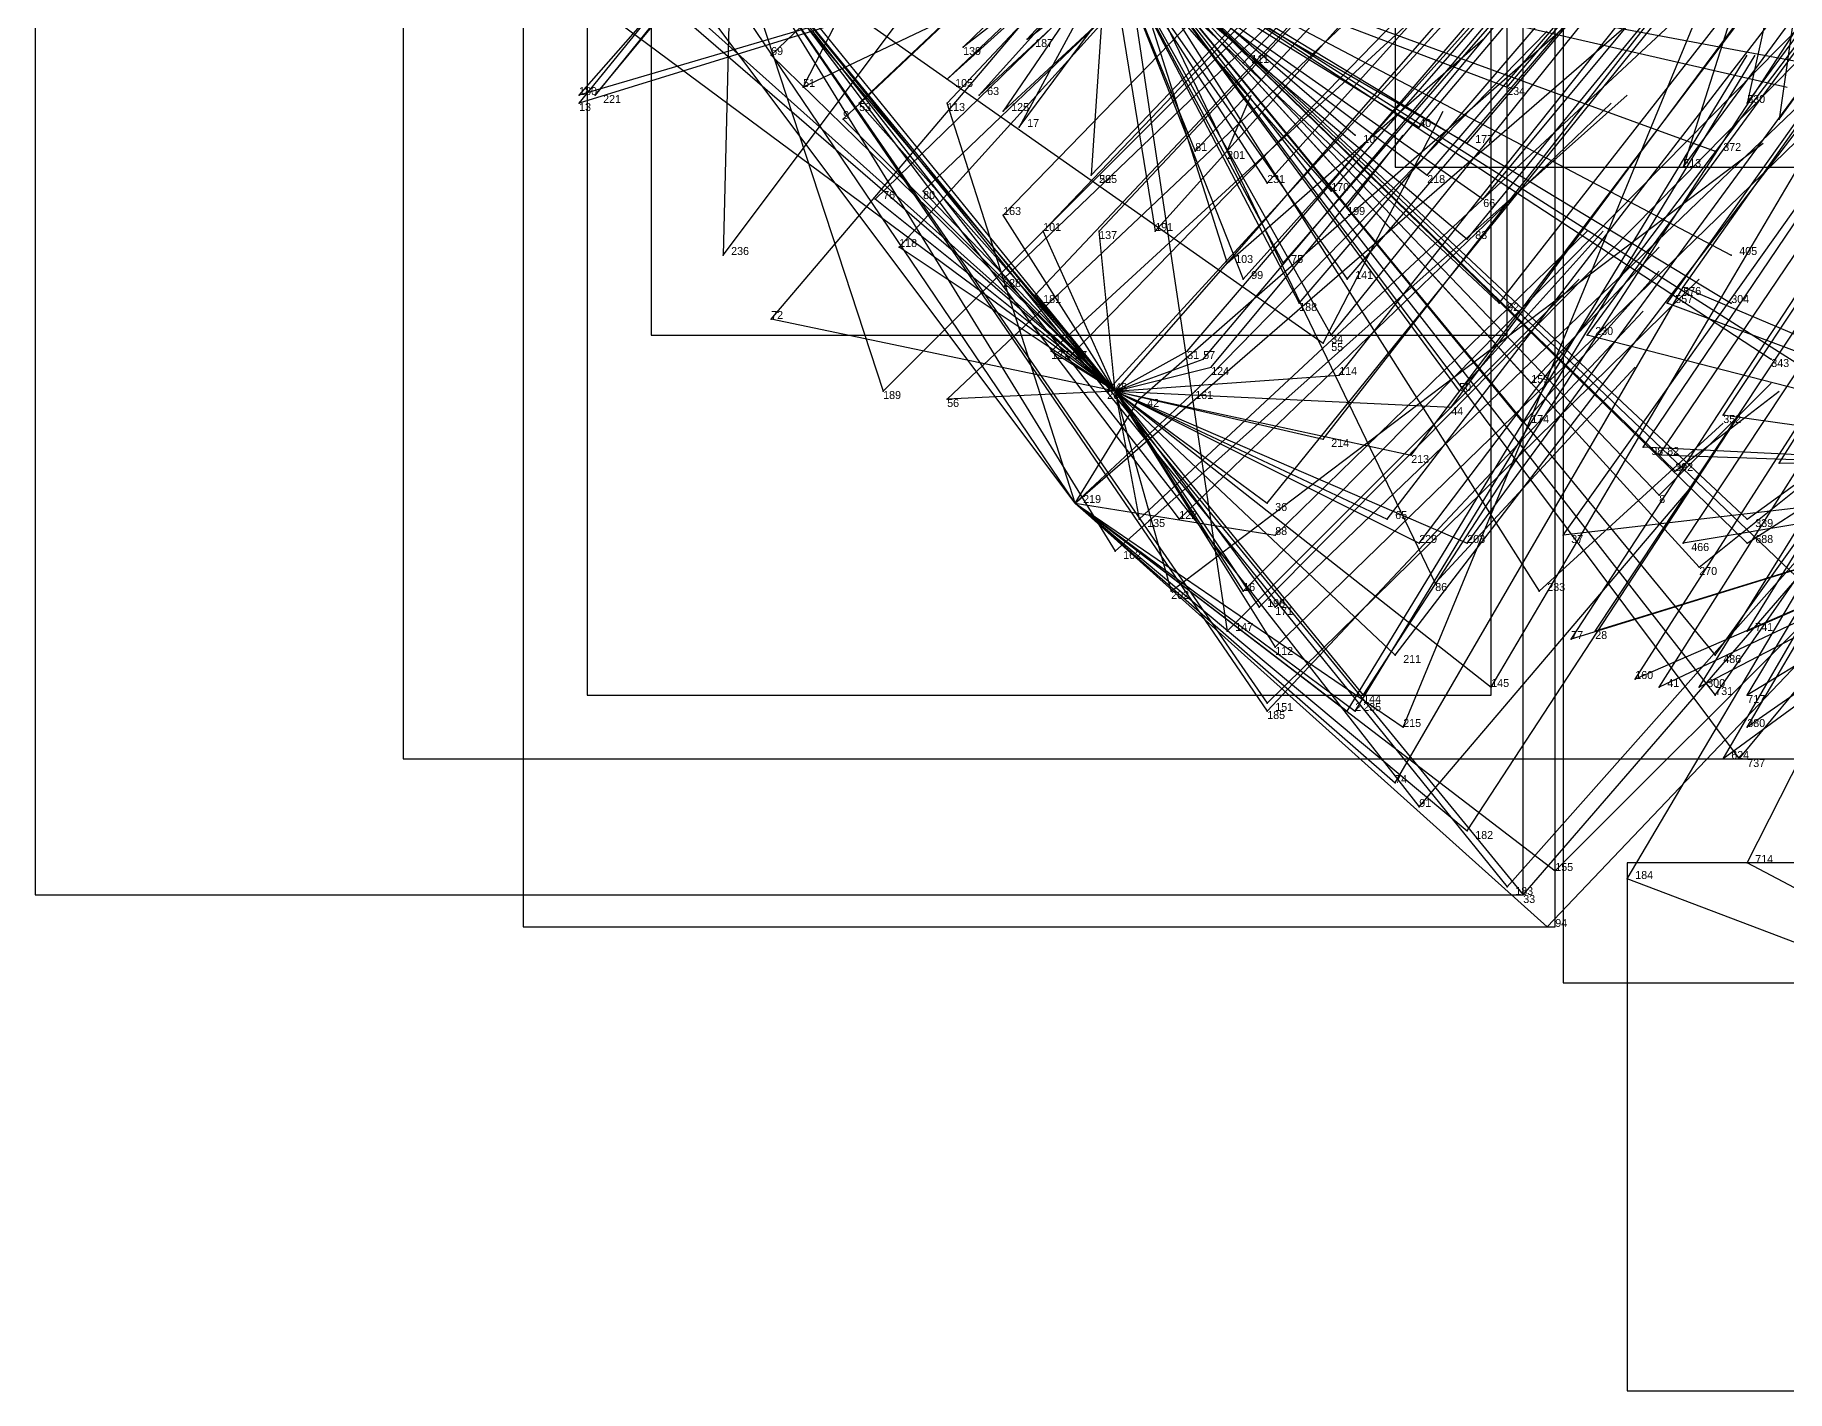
# Model space of a CAD drawing. Extents: x -0.5 to 0.59, y -0.5 to 0.59.
# Drawn here: x -0.45 to -0.231, y -0.483 to -0.3135 of the extents above; entities that cross this region are included whole.
import ezdxf

# ---------------------------------------------------------------- set-up
doc = ezdxf.new("R2010")
doc.units = 0
for name, color, linetype in [('Clients', 3, 'CONTINUOUS'), ('Facilities', 3, 'CONTINUOUS'), ('Facilities_lines', 3, 'CONTINUOUS'), ('Min_max_boxes', 1, 'CONTINUOUS'), ('Normals', 1, 'CONTINUOUS'), ('Source_points', 5, 'CONTINUOUS'), ('Text', 3, 'CONTINUOUS')]:
    doc.layers.add(name, color=color, linetype=linetype)

msp = doc.modelspace()

# ---------------------------------------------------------------- linework, layer by layer
at = {"layer": 'Clients', "color": 5}
for p in [(-0.334, -0.315, -1.148), (-0.326, -0.314, -1.25), (-0.358, -0.316, -1.194), (-0.299, -0.317, -1.089), (-0.336, -0.319, -1.157), (-0.382, -0.321, -1.248), (-0.38, -0.321, -1.244), (-0.354, -0.32, -1.25), (-0.332, -0.321, -1.25), (-0.266, -0.32, -1.041), (-0.382, -0.322, -1.25), (-0.349, -0.324, -1.19), (-0.347, -0.322, -1.184), (-0.336, -0.322, -1.25), (-0.329, -0.323, -1.25), (-0.236, -0.322, -0.998), (-0.232, -0.324, -0.996), (-0.327, -0.325, -1.25), (-0.285, -0.326, -1.25), (-0.277, -0.325, -1.067), (-0.305, -0.328, -1.119), (-0.301, -0.328, -1.25), (-0.271, -0.327, -1.06), (-0.24, -0.328, -1.25), (-0.244, -0.33, -1.027), (-0.318, -0.331, -1.147), (-0.318, -0.331, -1.147), (-0.296, -0.332, -1.112), (-0.276, -0.331, -1.078), (-0.345, -0.334, -1.2), (-0.339, -0.333, -1.189), (-0.288, -0.333, -1.1), (-0.286, -0.335, -1.25), (-0.269, -0.334, -1.073), (-0.329, -0.336, -1.176), (-0.324, -0.338, -1.17), (-0.317, -0.338, -1.16), (-0.31, -0.338, -1.147), (-0.271, -0.339, -1.083), (-0.364, -0.341, -1.246), (-0.342, -0.34, -1.205), (-0.238, -0.341, -1.25), (-0.301, -0.342, -1.25), (-0.294, -0.342, -1.127), (-0.329, -0.344, -1.191), (-0.299, -0.344, -1.139), (-0.286, -0.344, -1.118), (-0.244, -0.345, -1.058), (-0.325, -0.346, -1.186), (-0.292, -0.347, -1.135), (-0.267, -0.347, -1.095), (-0.246, -0.347, -1.062), (-0.238, -0.347, -1.25), (-0.358, -0.349, -1.25), (-0.289, -0.352, -1.25), (-0.288, -0.351, -1.136), (-0.256, -0.351, -1.085), (-0.323, -0.353, -1.198), (-0.321, -0.354, -1.194), (-0.306, -0.353, -1.169), (-0.304, -0.354, -1.167), (-0.233, -0.354, -1.25), (-0.303, -0.355, -1.168), (-0.287, -0.356, -1.144), (-0.344, -0.358, -1.243), (-0.336, -0.359, -1.23), (-0.316, -0.358, -1.194), (-0.312, -0.359, -1.25), (-0.305, -0.358, -1.25), (-0.272, -0.358, -1.25), (-0.263, -0.357, -1.25), (-0.273, -0.36, -1.13), (-0.239, -0.361, -1.083), (-0.264, -0.362, -1.25), (-0.289, -0.364, -1.163), (-0.249, -0.365, -1.105), (-0.278, -0.366, -1.15), (-0.247, -0.366, -1.103), (-0.232, -0.367, -1.085), (-0.245, -0.368, -1.25), (-0.296, -0.372, -1.189), (-0.247, -0.371, -1.25), (-0.312, -0.374, -1.218), (-0.307, -0.374, -1.25), (-0.281, -0.374, -1.168), (-0.236, -0.374, -1.25), (-0.295, -0.376, -1.25), (-0.259, -0.376, -1.141), (-0.315, -0.378, -1.25), (-0.277, -0.377, -1.169), (-0.271, -0.377, -1.16), (-0.244, -0.377, -1.123), (-0.236, -0.377, -1.25), (-0.242, -0.38, -1.25), (-0.308, -0.383, -1.229), (-0.299, -0.383, -1.214), (-0.275, -0.382, -1.25), (-0.262, -0.383, -1.25), (-0.297, -0.385, -1.215), (-0.295, -0.385, -1.214), (-0.301, -0.388, -1.25), (-0.258, -0.389, -1.166), (-0.255, -0.388, -1.162), (-0.236, -0.388, -1.134), (-0.295, -0.39, -1.223), (-0.28, -0.391, -1.202), (-0.24, -0.391, -1.25), (-0.25, -0.394, -1.166), (-0.284, -0.396, -1.218), (-0.268, -0.395, -1.193), (-0.247, -0.395, -1.163), (-0.242, -0.395, -1.157), (-0.24, -0.396, -1.25), (-0.236, -0.396, -1.153), (-0.296, -0.397, -1.238), (-0.296, -0.398, -1.241), (-0.286, -0.398, -1.224), (-0.285, -0.398, -1.223), (-0.279, -0.4, -1.218), (-0.236, -0.4, -1.161), (-0.239, -0.404, -1.173), (-0.237, -0.404, -1.25), (-0.28, -0.407, -1.235), (-0.277, -0.41, -1.25), (-0.271, -0.413, -1.235), (-0.26, -0.418, -1.25), (-0.236, -0.417, -1.197), (-0.266, -0.42, -1.244), (-0.251, -0.419, -1.22), (-0.264, -0.421, -1.25), (-0.261, -0.425, -1.246)]:
    msp.add_point(p, dxfattribs=at)
at = {"layer": 'Facilities', "color": 3}
for p in [(-0.315, -0.358, -1.192), (-0.32, -0.372, -1.226)]:
    msp.add_point(p, dxfattribs=at)
at = {"layer": 'Facilities_lines', "color": 3}
for p, q in [((-0.224, -0.267, -0.871), (-0.244, -0.33, -1.027)), ((-0.224, -0.267, -0.871), (-0.236, -0.322, -0.998)), ((-0.224, -0.267, -0.871), (-0.232, -0.324, -0.996)), ((-0.32, -0.372, -1.226), (-0.389, -0.27, -1.185)), ((-0.32, -0.372, -1.226), (-0.389, -0.28, -1.199)), ((-0.315, -0.358, -1.192), (-0.37, -0.293, -1.18)), ((-0.315, -0.358, -1.192), (-0.381, -0.299, -1.211)), ((-0.314, -0.301, -1.25), (-0.382, -0.322, -1.25)), ((-0.314, -0.301, -1.25), (-0.382, -0.321, -1.248)), ((-0.363, -0.3, -1.25), (-0.38, -0.321, -1.244)), ((-0.363, -0.3, -1.25), (-0.364, -0.341, -1.246)), ((-0.363, -0.3, -1.25), (-0.264, -0.421, -1.25)), ((-0.363, -0.3, -1.25), (-0.289, -0.352, -1.25)), ((-0.363, -0.3, -1.25), (-0.277, -0.41, -1.25)), ((-0.363, -0.3, -1.25), (-0.307, -0.374, -1.25)), ((-0.363, -0.3, -1.25), (-0.296, -0.397, -1.238)), ((-0.363, -0.3, -1.25), (-0.315, -0.378, -1.25)), ((-0.363, -0.3, -1.25), (-0.266, -0.42, -1.244)), ((-0.363, -0.3, -1.25), (-0.296, -0.398, -1.241)), ((-0.363, -0.3, -1.25), (-0.344, -0.358, -1.243)), ((-0.314, -0.301, -1.25), (-0.354, -0.32, -1.25)), ((-0.316, -0.301, -1.09), (-0.336, -0.319, -1.157)), ((-0.316, -0.301, -1.09), (-0.334, -0.315, -1.148)), ((-0.314, -0.301, -1.25), (-0.332, -0.321, -1.25)), ((-0.314, -0.301, -1.25), (-0.329, -0.323, -1.25)), ((-0.314, -0.301, -1.25), (-0.327, -0.325, -1.25)), ((-0.314, -0.301, -1.25), (-0.326, -0.314, -1.25)), ((-0.316, -0.301, -1.09), (-0.318, -0.331, -1.147)), ((-0.316, -0.301, -1.09), (-0.318, -0.331, -1.147)), ((-0.316, -0.301, -1.09), (-0.299, -0.344, -1.139)), ((-0.316, -0.301, -1.09), (-0.277, -0.325, -1.067)), ((-0.316, -0.301, -1.09), (-0.288, -0.351, -1.136)), ((-0.316, -0.301, -1.09), (-0.269, -0.334, -1.073)), ((-0.316, -0.301, -1.09), (-0.294, -0.342, -1.127)), ((-0.316, -0.301, -1.09), (-0.305, -0.328, -1.119)), ((-0.316, -0.301, -1.09), (-0.271, -0.339, -1.083)), ((-0.316, -0.301, -1.09), (-0.267, -0.347, -1.095)), ((-0.316, -0.301, -1.09), (-0.299, -0.317, -1.089)), ((-0.316, -0.301, -1.09), (-0.286, -0.344, -1.118)), ((-0.316, -0.301, -1.09), (-0.288, -0.333, -1.1)), ((-0.316, -0.301, -1.09), (-0.271, -0.327, -1.06)), ((-0.316, -0.301, -1.09), (-0.292, -0.347, -1.135)), ((-0.316, -0.301, -1.09), (-0.31, -0.338, -1.147)), ((-0.316, -0.301, -1.09), (-0.276, -0.331, -1.078)), ((-0.316, -0.301, -1.09), (-0.296, -0.332, -1.112)), ((-0.316, -0.301, -1.09), (-0.266, -0.32, -1.041)), ((-0.314, -0.301, -1.25), (-0.285, -0.326, -1.25)), ((-0.314, -0.301, -1.25), (-0.247, -0.371, -1.25)), ((-0.314, -0.301, -1.25), (-0.272, -0.358, -1.25)), ((-0.314, -0.301, -1.25), (-0.275, -0.382, -1.25)), ((-0.314, -0.301, -1.25), (-0.301, -0.342, -1.25)), ((-0.314, -0.301, -1.25), (-0.301, -0.388, -1.25)), ((-0.314, -0.301, -1.25), (-0.263, -0.357, -1.25)), ((-0.314, -0.301, -1.25), (-0.264, -0.362, -1.25)), ((-0.314, -0.301, -1.25), (-0.286, -0.335, -1.25)), ((-0.314, -0.301, -1.25), (-0.301, -0.328, -1.25)), ((-0.314, -0.301, -1.25), (-0.262, -0.383, -1.25)), ((-0.314, -0.301, -1.25), (-0.242, -0.38, -1.25)), ((-0.314, -0.301, -1.25), (-0.238, -0.347, -1.25)), ((-0.314, -0.301, -1.25), (-0.236, -0.374, -1.25)), ((-0.314, -0.301, -1.25), (-0.233, -0.354, -1.25)), ((-0.314, -0.301, -1.25), (-0.24, -0.328, -1.25)), ((-0.314, -0.301, -1.25), (-0.245, -0.368, -1.25)), ((-0.314, -0.301, -1.25), (-0.238, -0.341, -1.25)), ((-0.314, -0.301, -1.25), (-0.229, -0.355, -1.25)), ((-0.314, -0.301, -1.25), (-0.24, -0.391, -1.25)), ((-0.314, -0.301, -1.25), (-0.218, -0.319, -1.25)), ((-0.314, -0.301, -1.25), (-0.229, -0.382, -1.25)), ((-0.314, -0.301, -1.25), (-0.236, -0.377, -1.25)), ((-0.314, -0.301, -1.25), (-0.231, -0.32, -1.25)), ((-0.314, -0.301, -1.25), (-0.24, -0.396, -1.25)), ((-0.314, -0.301, -1.25), (-0.237, -0.404, -1.25)), ((-0.315, -0.358, -1.192), (-0.374, -0.307, -1.21)), ((-0.315, -0.358, -1.192), (-0.381, -0.309, -1.227)), ((-0.315, -0.358, -1.192), (-0.354, -0.31, -1.175)), ((-0.315, -0.358, -1.192), (-0.358, -0.316, -1.194)), ((-0.315, -0.358, -1.192), (-0.349, -0.324, -1.19)), ((-0.315, -0.358, -1.192), (-0.347, -0.322, -1.184)), ((-0.32, -0.372, -1.226), (-0.336, -0.322, -1.25)), ((-0.315, -0.358, -1.192), (-0.345, -0.334, -1.2)), ((-0.315, -0.358, -1.192), (-0.339, -0.333, -1.189)), ((-0.315, -0.358, -1.192), (-0.329, -0.336, -1.176)), ((-0.315, -0.358, -1.192), (-0.324, -0.338, -1.17)), ((-0.315, -0.358, -1.192), (-0.317, -0.338, -1.16)), ((-0.315, -0.358, -1.192), (-0.342, -0.34, -1.205)), ((-0.315, -0.358, -1.192), (-0.329, -0.344, -1.191)), ((-0.19, -0.368, -1.034), (-0.244, -0.345, -1.058)), ((-0.315, -0.358, -1.192), (-0.325, -0.346, -1.186)), ((-0.19, -0.368, -1.034), (-0.246, -0.347, -1.062)), ((-0.315, -0.358, -1.192), (-0.358, -0.349, -1.25)), ((-0.19, -0.368, -1.034), (-0.256, -0.351, -1.085)), ((-0.315, -0.358, -1.192), (-0.323, -0.353, -1.198)), ((-0.315, -0.358, -1.192), (-0.321, -0.354, -1.194)), ((-0.315, -0.358, -1.192), (-0.306, -0.353, -1.169)), ((-0.315, -0.358, -1.192), (-0.304, -0.354, -1.167)), ((-0.315, -0.358, -1.192), (-0.303, -0.355, -1.168)), ((-0.315, -0.358, -1.192), (-0.287, -0.356, -1.144)), ((-0.315, -0.358, -1.192), (-0.336, -0.359, -1.23)), ((-0.32, -0.372, -1.226), (-0.305, -0.358, -1.25)), ((-0.32, -0.372, -1.226), (-0.312, -0.359, -1.25)), ((-0.315, -0.358, -1.192), (-0.316, -0.358, -1.194)), ((-0.315, -0.358, -1.192), (-0.299, -0.383, -1.214)), ((-0.315, -0.358, -1.192), (-0.273, -0.36, -1.13)), ((-0.315, -0.358, -1.192), (-0.296, -0.372, -1.189)), ((-0.315, -0.358, -1.192), (-0.281, -0.374, -1.168)), ((-0.315, -0.358, -1.192), (-0.295, -0.39, -1.223)), ((-0.315, -0.358, -1.192), (-0.312, -0.374, -1.218)), ((-0.315, -0.358, -1.192), (-0.284, -0.396, -1.218)), ((-0.315, -0.358, -1.192), (-0.268, -0.395, -1.193)), ((-0.315, -0.358, -1.192), (-0.295, -0.385, -1.214)), ((-0.315, -0.358, -1.192), (-0.297, -0.385, -1.215)), ((-0.315, -0.358, -1.192), (-0.308, -0.383, -1.229)), ((-0.315, -0.358, -1.192), (-0.271, -0.377, -1.16)), ((-0.315, -0.358, -1.192), (-0.28, -0.391, -1.202)), ((-0.315, -0.358, -1.192), (-0.278, -0.366, -1.15)), ((-0.315, -0.358, -1.192), (-0.289, -0.364, -1.163)), ((-0.315, -0.358, -1.192), (-0.277, -0.377, -1.169)), ((-0.19, -0.368, -1.034), (-0.239, -0.361, -1.083)), ((-0.19, -0.368, -1.034), (-0.249, -0.365, -1.105)), ((-0.19, -0.368, -1.034), (-0.247, -0.366, -1.103)), ((-0.19, -0.368, -1.034), (-0.232, -0.367, -1.085)), ((-0.19, -0.368, -1.034), (-0.259, -0.376, -1.141)), ((-0.19, -0.368, -1.034), (-0.258, -0.389, -1.166)), ((-0.19, -0.368, -1.034), (-0.255, -0.388, -1.162)), ((-0.19, -0.368, -1.034), (-0.25, -0.394, -1.166)), ((-0.19, -0.368, -1.034), (-0.247, -0.395, -1.163)), ((-0.19, -0.368, -1.034), (-0.244, -0.377, -1.123)), ((-0.19, -0.368, -1.034), (-0.242, -0.395, -1.157)), ((-0.19, -0.368, -1.034), (-0.239, -0.404, -1.173)), ((-0.19, -0.368, -1.034), (-0.236, -0.4, -1.161)), ((-0.19, -0.368, -1.034), (-0.236, -0.396, -1.153)), ((-0.19, -0.368, -1.034), (-0.236, -0.388, -1.134)), ((-0.32, -0.372, -1.226), (-0.286, -0.398, -1.224)), ((-0.32, -0.372, -1.226), (-0.279, -0.4, -1.218)), ((-0.32, -0.372, -1.226), (-0.295, -0.376, -1.25)), ((-0.32, -0.372, -1.226), (-0.261, -0.425, -1.246)), ((-0.32, -0.372, -1.226), (-0.26, -0.418, -1.25)), ((-0.32, -0.372, -1.226), (-0.28, -0.407, -1.235)), ((-0.32, -0.372, -1.226), (-0.271, -0.413, -1.235)), ((-0.32, -0.372, -1.226), (-0.285, -0.398, -1.223)), ((-0.185, -0.444, -1.204), (-0.236, -0.417, -1.197)), ((-0.185, -0.444, -1.204), (-0.251, -0.419, -1.22))]:
    msp.add_line(p, q, dxfattribs=at)
at = {"layer": 'Min_max_boxes', "color": 1}
for p, q in [((-0.404, -0.165, -1.25), (-0.404, -0.404, -1.25)), ((-0.404, -0.165, -1.248), (-0.404, -0.404, -1.248)), ((-0.45, -0.205, -1.25), (-0.45, -0.421, -1.25)), ((-0.45, -0.205, -1.236), (-0.45, -0.421, -1.236)), ((-0.264, -0.421, -1.25), (-0.264, -0.205, -1.25)), ((-0.264, -0.421, -1.236), (-0.264, -0.205, -1.236)), ((-0.28, -0.23, -1.027), (-0.28, -0.33, -1.027)), ((-0.28, -0.23, -0.737), (-0.28, -0.33, -0.737)), ((-0.373, -0.244, -1.17), (-0.373, -0.351, -1.17)), ((-0.373, -0.244, -0.955), (-0.373, -0.351, -0.955)), ((-0.266, -0.351, -1.17), (-0.266, -0.244, -1.17)), ((-0.266, -0.351, -0.955), (-0.266, -0.244, -0.955)), ((-0.389, -0.27, -1.25), (-0.389, -0.425, -1.25)), ((-0.389, -0.27, -1.185), (-0.389, -0.425, -1.185)), ((-0.26, -0.425, -1.25), (-0.26, -0.27, -1.25)), ((-0.26, -0.425, -1.185), (-0.26, -0.27, -1.185)), ((-0.381, -0.293, -1.25), (-0.381, -0.396, -1.25)), ((-0.381, -0.293, -1.13), (-0.381, -0.396, -1.13)), ((-0.268, -0.396, -1.25), (-0.268, -0.293, -1.25)), ((-0.268, -0.396, -1.13), (-0.268, -0.293, -1.13)), ((-0.259, -0.296, -1.177), (-0.259, -0.432, -1.177)), ((-0.259, -0.296, -0.866), (-0.259, -0.432, -0.866)), ((-0.28, -0.33, -1.027), (-0.163, -0.33, -1.027)), ((-0.28, -0.33, -0.737), (-0.163, -0.33, -0.737)), ((-0.28, -0.33, -1.027), (-0.28, -0.33, -0.737)), ((-0.373, -0.351, -1.17), (-0.266, -0.351, -1.17)), ((-0.373, -0.351, -0.955), (-0.266, -0.351, -0.955)), ((-0.373, -0.351, -1.17), (-0.373, -0.351, -0.955)), ((-0.266, -0.351, -1.17), (-0.266, -0.351, -0.955)), ((-0.381, -0.396, -1.25), (-0.268, -0.396, -1.25)), ((-0.381, -0.396, -1.13), (-0.268, -0.396, -1.13)), ((-0.381, -0.396, -1.25), (-0.381, -0.396, -1.13)), ((-0.268, -0.396, -1.25), (-0.268, -0.396, -1.13)), ((-0.404, -0.404, -1.25), (-0.191, -0.404, -1.25)), ((-0.404, -0.404, -1.248), (-0.191, -0.404, -1.248)), ((-0.404, -0.404, -1.25), (-0.404, -0.404, -1.248)), ((-0.117, -0.417, -1.248), (-0.251, -0.417, -1.248)), ((-0.251, -0.417, -1.248), (-0.251, -0.483, -1.248)), ((-0.117, -0.417, -1.155), (-0.251, -0.417, -1.155)), ((-0.251, -0.417, -1.155), (-0.251, -0.483, -1.155)), ((-0.251, -0.417, -1.248), (-0.251, -0.417, -1.155)), ((-0.45, -0.421, -1.25), (-0.264, -0.421, -1.25)), ((-0.45, -0.421, -1.236), (-0.264, -0.421, -1.236)), ((-0.45, -0.421, -1.25), (-0.45, -0.421, -1.236)), ((-0.264, -0.421, -1.25), (-0.264, -0.421, -1.236)), ((-0.389, -0.425, -1.25), (-0.26, -0.425, -1.25)), ((-0.389, -0.425, -1.185), (-0.26, -0.425, -1.185)), ((-0.389, -0.425, -1.25), (-0.389, -0.425, -1.185)), ((-0.26, -0.425, -1.25), (-0.26, -0.425, -1.185)), ((-0.259, -0.432, -1.177), (-0.137, -0.432, -1.177)), ((-0.259, -0.432, -0.866), (-0.137, -0.432, -0.866)), ((-0.259, -0.432, -1.177), (-0.259, -0.432, -0.866)), ((-0.251, -0.483, -1.248), (-0.117, -0.483, -1.248)), ((-0.251, -0.483, -1.155), (-0.117, -0.483, -1.155)), ((-0.251, -0.483, -1.248), (-0.251, -0.483, -1.155))]:
    msp.add_line(p, q, dxfattribs=at)
at = {"layer": 'Normals', "color": 1}
for p, q in [((-0.236, -0.322, -0.998), (-0.181, -0.247, -1.035)), ((-0.358, -0.316, -1.194), (-0.287, -0.248, -1.213)), ((-0.299, -0.317, -1.089), (-0.235, -0.249, -1.126)), ((-0.266, -0.32, -1.041), (-0.206, -0.249, -1.078)), ((-0.232, -0.324, -0.996), (-0.178, -0.249, -1.034)), ((-0.334, -0.315, -1.148), (-0.267, -0.25, -1.185)), ((-0.349, -0.324, -1.19), (-0.277, -0.256, -1.208)), ((-0.347, -0.322, -1.184), (-0.276, -0.255, -1.203)), ((-0.336, -0.319, -1.157), (-0.269, -0.255, -1.195)), ((-0.277, -0.325, -1.067), (-0.217, -0.254, -1.105)), ((-0.271, -0.327, -1.06), (-0.211, -0.256, -1.098)), ((-0.244, -0.33, -1.027), (-0.189, -0.255, -1.064)), ((-0.305, -0.328, -1.119), (-0.242, -0.26, -1.157)), ((-0.38, -0.321, -1.244), (-0.331, -0.262, -1.179)), ((-0.276, -0.331, -1.078), (-0.216, -0.261, -1.116)), ((-0.318, -0.331, -1.147), (-0.254, -0.264, -1.184)), ((-0.318, -0.331, -1.147), (-0.254, -0.264, -1.184)), ((-0.296, -0.332, -1.112), (-0.234, -0.263, -1.149)), ((-0.288, -0.333, -1.1), (-0.227, -0.263, -1.138)), ((-0.269, -0.334, -1.073), (-0.21, -0.263, -1.11)), ((-0.345, -0.334, -1.2), (-0.274, -0.265, -1.217)), ((-0.342, -0.34, -1.205), (-0.275, -0.266, -1.217)), ((-0.339, -0.333, -1.189), (-0.269, -0.266, -1.209)), ((-0.271, -0.339, -1.083), (-0.212, -0.267, -1.121)), ((-0.364, -0.341, -1.246), (-0.31, -0.269, -1.201)), ((-0.329, -0.336, -1.176), (-0.264, -0.269, -1.213)), ((-0.31, -0.338, -1.147), (-0.248, -0.269, -1.185)), ((-0.382, -0.321, -1.248), (-0.338, -0.271, -1.173)), ((-0.324, -0.338, -1.17), (-0.26, -0.271, -1.208)), ((-0.317, -0.338, -1.16), (-0.254, -0.271, -1.197)), ((-0.246, -0.347, -1.062), (-0.192, -0.271, -1.1)), ((-0.244, -0.345, -1.058), (-0.191, -0.27, -1.096)), ((-0.294, -0.342, -1.127), (-0.233, -0.272, -1.164)), ((-0.299, -0.344, -1.139), (-0.237, -0.275, -1.177)), ((-0.286, -0.344, -1.118), (-0.226, -0.274, -1.156)), ((-0.267, -0.347, -1.095), (-0.21, -0.274, -1.133)), ((-0.358, -0.349, -1.25), (-0.296, -0.276, -1.222)), ((-0.329, -0.344, -1.191), (-0.258, -0.276, -1.208)), ((-0.325, -0.346, -1.186), (-0.259, -0.276, -1.215)), ((-0.292, -0.347, -1.135), (-0.232, -0.277, -1.172)), ((-0.256, -0.351, -1.085), (-0.201, -0.276, -1.123)), ((-0.382, -0.322, -1.25), (-0.347, -0.279, -1.167)), ((-0.354, -0.32, -1.25), (-0.333, -0.279, -1.161)), ((-0.288, -0.351, -1.136), (-0.23, -0.279, -1.174)), ((-0.321, -0.354, -1.194), (-0.253, -0.284, -1.217)), ((-0.306, -0.353, -1.169), (-0.246, -0.283, -1.206)), ((-0.304, -0.354, -1.167), (-0.244, -0.283, -1.204)), ((-0.303, -0.355, -1.168), (-0.244, -0.284, -1.205)), ((-0.287, -0.356, -1.144), (-0.229, -0.283, -1.181)), ((-0.239, -0.361, -1.083), (-0.188, -0.284, -1.12)), ((-0.323, -0.353, -1.198), (-0.25, -0.286, -1.208)), ((-0.315, -0.358, -1.192), (-0.252, -0.286, -1.222)), ((-0.273, -0.36, -1.13), (-0.218, -0.286, -1.167)), ((-0.336, -0.322, -1.25), (-0.305, -0.289, -1.161)), ((-0.316, -0.358, -1.194), (-0.251, -0.287, -1.221)), ((-0.249, -0.365, -1.105), (-0.197, -0.288, -1.142)), ((-0.247, -0.366, -1.103), (-0.195, -0.289, -1.141)), ((-0.232, -0.367, -1.085), (-0.182, -0.288, -1.122)), ((-0.344, -0.358, -1.243), (-0.277, -0.291, -1.213)), ((-0.336, -0.359, -1.23), (-0.264, -0.291, -1.216)), ((-0.289, -0.364, -1.163), (-0.232, -0.291, -1.2)), ((-0.278, -0.366, -1.15), (-0.222, -0.292, -1.187)), ((-0.332, -0.321, -1.25), (-0.303, -0.294, -1.158)), ((-0.327, -0.325, -1.25), (-0.304, -0.294, -1.158)), ((-0.329, -0.323, -1.25), (-0.301, -0.297, -1.157)), ((-0.296, -0.372, -1.189), (-0.237, -0.299, -1.223)), ((-0.281, -0.374, -1.168), (-0.224, -0.3, -1.206)), ((-0.271, -0.377, -1.16), (-0.216, -0.302, -1.197)), ((-0.259, -0.376, -1.141), (-0.205, -0.3, -1.178)), ((-0.244, -0.377, -1.123), (-0.193, -0.3, -1.16)), ((-0.326, -0.314, -1.25), (-0.313, -0.304, -1.151)), ((-0.277, -0.377, -1.169), (-0.221, -0.303, -1.207)), ((-0.312, -0.374, -1.218), (-0.239, -0.306, -1.215)), ((-0.32, -0.372, -1.226), (-0.245, -0.307, -1.208)), ((-0.279, -0.4, -1.218), (-0.241, -0.308, -1.203)), ((-0.312, -0.359, -1.25), (-0.256, -0.31, -1.183)), ((-0.236, -0.388, -1.134), (-0.187, -0.309, -1.171)), ((-0.305, -0.358, -1.25), (-0.261, -0.313, -1.172)), ((-0.299, -0.383, -1.214), (-0.229, -0.312, -1.216)), ((-0.284, -0.396, -1.218), (-0.23, -0.313, -1.206)), ((-0.268, -0.395, -1.193), (-0.219, -0.312, -1.219)), ((-0.258, -0.389, -1.166), (-0.207, -0.311, -1.204)), ((-0.255, -0.388, -1.162), (-0.204, -0.311, -1.199)), ((-0.301, -0.342, -1.25), (-0.269, -0.314, -1.159)), ((-0.297, -0.385, -1.215), (-0.227, -0.314, -1.221)), ((-0.28, -0.391, -1.202), (-0.221, -0.314, -1.226)), ((-0.295, -0.385, -1.214), (-0.223, -0.316, -1.22)), ((-0.286, -0.398, -1.224), (-0.236, -0.316, -1.196)), ((-0.285, -0.398, -1.223), (-0.235, -0.316, -1.195)), ((-0.25, -0.394, -1.166), (-0.2, -0.316, -1.203)), ((-0.247, -0.395, -1.163), (-0.197, -0.316, -1.2)), ((-0.242, -0.395, -1.157), (-0.193, -0.316, -1.194)), ((-0.236, -0.396, -1.153), (-0.188, -0.316, -1.189)), ((-0.315, -0.378, -1.25), (-0.251, -0.321, -1.198)), ((-0.301, -0.328, -1.25), (-0.298, -0.321, -1.15)), ((-0.236, -0.4, -1.161), (-0.189, -0.32, -1.198)), ((-0.307, -0.374, -1.25), (-0.253, -0.322, -1.183)), ((-0.295, -0.39, -1.223), (-0.227, -0.324, -1.19)), ((-0.289, -0.352, -1.25), (-0.274, -0.323, -1.155)), ((-0.239, -0.404, -1.173), (-0.192, -0.323, -1.209)), ((-0.286, -0.335, -1.25), (-0.279, -0.326, -1.151)), ((-0.285, -0.326, -1.25), (-0.285, -0.326, -1.15)), ((-0.308, -0.383, -1.229), (-0.234, -0.327, -1.192)), ((-0.24, -0.328, -1.25), (-0.24, -0.328, -1.15)), ((-0.236, -0.417, -1.197), (-0.191, -0.328, -1.212)), ((-0.251, -0.419, -1.22), (-0.202, -0.336, -1.193)), ((-0.295, -0.376, -1.25), (-0.256, -0.338, -1.166)), ((-0.272, -0.358, -1.25), (-0.254, -0.338, -1.154)), ((-0.263, -0.357, -1.25), (-0.247, -0.34, -1.153)), ((-0.238, -0.341, -1.25), (-0.238, -0.341, -1.15)), ((-0.264, -0.362, -1.25), (-0.247, -0.343, -1.153)), ((-0.301, -0.388, -1.25), (-0.257, -0.344, -1.172)), ((-0.296, -0.397, -1.238), (-0.242, -0.344, -1.172)), ((-0.28, -0.407, -1.235), (-0.244, -0.345, -1.165)), ((-0.296, -0.398, -1.241), (-0.249, -0.348, -1.169)), ((-0.238, -0.347, -1.25), (-0.238, -0.347, -1.15)), ((-0.233, -0.354, -1.25), (-0.233, -0.354, -1.15)), ((-0.275, -0.382, -1.25), (-0.25, -0.355, -1.157)), ((-0.247, -0.371, -1.25), (-0.233, -0.357, -1.152)), ((-0.245, -0.368, -1.25), (-0.232, -0.358, -1.151)), ((-0.271, -0.413, -1.235), (-0.237, -0.361, -1.157)), ((-0.262, -0.383, -1.25), (-0.239, -0.362, -1.155)), ((-0.236, -0.374, -1.25), (-0.225, -0.366, -1.151)), ((-0.277, -0.41, -1.25), (-0.243, -0.37, -1.165)), ((-0.242, -0.38, -1.25), (-0.227, -0.368, -1.152)), ((-0.24, -0.391, -1.25), (-0.225, -0.37, -1.153)), ((-0.236, -0.377, -1.25), (-0.222, -0.368, -1.151)), ((-0.24, -0.396, -1.25), (-0.224, -0.373, -1.154)), ((-0.266, -0.42, -1.244), (-0.227, -0.376, -1.163)), ((-0.264, -0.421, -1.25), (-0.226, -0.377, -1.169)), ((-0.26, -0.418, -1.25), (-0.223, -0.381, -1.165)), ((-0.237, -0.404, -1.25), (-0.218, -0.381, -1.154)), ((-0.261, -0.425, -1.246), (-0.223, -0.385, -1.162))]:
    msp.add_line(p, q, dxfattribs=at)
at = {"layer": 'Source_points', "color": 5}
for p in [(-0.334, -0.315, -1.148), (-0.326, -0.314, -1.25), (-0.358, -0.316, -1.194), (-0.299, -0.317, -1.089), (-0.336, -0.319, -1.157), (-0.382, -0.321, -1.248), (-0.38, -0.321, -1.244), (-0.354, -0.32, -1.25), (-0.332, -0.321, -1.25), (-0.266, -0.32, -1.041), (-0.382, -0.322, -1.25), (-0.349, -0.324, -1.19), (-0.347, -0.322, -1.184), (-0.336, -0.322, -1.25), (-0.329, -0.323, -1.25), (-0.236, -0.322, -0.998), (-0.232, -0.324, -0.996), (-0.327, -0.325, -1.25), (-0.285, -0.326, -1.25), (-0.277, -0.325, -1.067), (-0.305, -0.328, -1.119), (-0.301, -0.328, -1.25), (-0.271, -0.327, -1.06), (-0.24, -0.328, -1.25), (-0.244, -0.33, -1.027), (-0.318, -0.331, -1.147), (-0.318, -0.331, -1.147), (-0.296, -0.332, -1.112), (-0.276, -0.331, -1.078), (-0.345, -0.334, -1.2), (-0.339, -0.333, -1.189), (-0.288, -0.333, -1.1), (-0.286, -0.335, -1.25), (-0.269, -0.334, -1.073), (-0.329, -0.336, -1.176), (-0.324, -0.338, -1.17), (-0.317, -0.338, -1.16), (-0.31, -0.338, -1.147), (-0.271, -0.339, -1.083), (-0.364, -0.341, -1.246), (-0.342, -0.34, -1.205), (-0.238, -0.341, -1.25), (-0.301, -0.342, -1.25), (-0.294, -0.342, -1.127), (-0.329, -0.344, -1.191), (-0.299, -0.344, -1.139), (-0.286, -0.344, -1.118), (-0.244, -0.345, -1.058), (-0.325, -0.346, -1.186), (-0.292, -0.347, -1.135), (-0.267, -0.347, -1.095), (-0.246, -0.347, -1.062), (-0.238, -0.347, -1.25), (-0.358, -0.349, -1.25), (-0.289, -0.352, -1.25), (-0.288, -0.351, -1.136), (-0.256, -0.351, -1.085), (-0.323, -0.353, -1.198), (-0.321, -0.354, -1.194), (-0.306, -0.353, -1.169), (-0.304, -0.354, -1.167), (-0.233, -0.354, -1.25), (-0.303, -0.355, -1.168), (-0.287, -0.356, -1.144), (-0.344, -0.358, -1.243), (-0.336, -0.359, -1.23), (-0.316, -0.358, -1.194), (-0.315, -0.358, -1.192), (-0.312, -0.359, -1.25), (-0.305, -0.358, -1.25), (-0.272, -0.358, -1.25), (-0.263, -0.357, -1.25), (-0.273, -0.36, -1.13), (-0.239, -0.361, -1.083), (-0.264, -0.362, -1.25), (-0.289, -0.364, -1.163), (-0.249, -0.365, -1.105), (-0.278, -0.366, -1.15), (-0.247, -0.366, -1.103), (-0.232, -0.367, -1.085), (-0.245, -0.368, -1.25), (-0.32, -0.372, -1.226), (-0.296, -0.372, -1.189), (-0.247, -0.371, -1.25), (-0.312, -0.374, -1.218), (-0.307, -0.374, -1.25), (-0.281, -0.374, -1.168), (-0.236, -0.374, -1.25), (-0.295, -0.376, -1.25), (-0.259, -0.376, -1.141), (-0.315, -0.378, -1.25), (-0.277, -0.377, -1.169), (-0.271, -0.377, -1.16), (-0.244, -0.377, -1.123), (-0.236, -0.377, -1.25), (-0.242, -0.38, -1.25), (-0.308, -0.383, -1.229), (-0.299, -0.383, -1.214), (-0.275, -0.382, -1.25), (-0.262, -0.383, -1.25), (-0.297, -0.385, -1.215), (-0.295, -0.385, -1.214), (-0.301, -0.388, -1.25), (-0.258, -0.389, -1.166), (-0.255, -0.388, -1.162), (-0.236, -0.388, -1.134), (-0.295, -0.39, -1.223), (-0.28, -0.391, -1.202), (-0.24, -0.391, -1.25), (-0.25, -0.394, -1.166), (-0.284, -0.396, -1.218), (-0.268, -0.395, -1.193), (-0.247, -0.395, -1.163), (-0.242, -0.395, -1.157), (-0.24, -0.396, -1.25), (-0.236, -0.396, -1.153), (-0.296, -0.397, -1.238), (-0.296, -0.398, -1.241), (-0.286, -0.398, -1.224), (-0.285, -0.398, -1.223), (-0.279, -0.4, -1.218), (-0.236, -0.4, -1.161), (-0.239, -0.404, -1.173), (-0.237, -0.404, -1.25), (-0.28, -0.407, -1.235), (-0.277, -0.41, -1.25), (-0.271, -0.413, -1.235), (-0.26, -0.418, -1.25), (-0.236, -0.417, -1.197), (-0.266, -0.42, -1.244), (-0.251, -0.419, -1.22), (-0.264, -0.421, -1.25), (-0.261, -0.425, -1.246)]:
    msp.add_point(p, dxfattribs=at)

# ---------------------------------------------------------------- texts
at = {"layer": 'Text', "color": 3}
for s, p in [('69', (-0.358, -0.316, -1.194)), ('139', (-0.334, -0.316, -1.148)), ('187', (-0.325, -0.315, -1.25)), ('111', (-0.298, -0.317, -1.089)), ('51', (-0.354, -0.32, -1.25)), ('105', (-0.335, -0.32, -1.157)), ('180', (-0.382, -0.321, -1.248)), ('221', (-0.379, -0.322, -1.244)), ('63', (-0.331, -0.321, -1.25)), ('234', (-0.266, -0.321, -1.041)), ('530', (-0.236, -0.322, -0.998)), ('13', (-0.382, -0.323, -1.25)), ('9', (-0.349, -0.324, -1.19)), ('53', (-0.347, -0.323, -1.184)), ('113', (-0.336, -0.323, -1.25)), ('125', (-0.328, -0.323, -1.25)), ('17', (-0.326, -0.325, -1.25)), ('40', (-0.277, -0.325, -1.067)), ('10', (-0.284, -0.327, -1.25)), ('177', (-0.27, -0.327, -1.06)), ('81', (-0.305, -0.328, -1.119)), ('201', (-0.301, -0.329, -1.25)), ('372', (-0.239, -0.328, -1.25)), ('513', (-0.244, -0.33, -1.027)), ('59', (-0.317, -0.332, -1.147)), ('225', (-0.317, -0.332, -1.147)), ('231', (-0.296, -0.332, -1.112)), ('170', (-0.288, -0.333, -1.1)), ('218', (-0.276, -0.332, -1.078)), ('76', (-0.344, -0.334, -1.2)), ('80', (-0.339, -0.334, -1.189)), ('163', (-0.329, -0.336, -1.176)), ('199', (-0.286, -0.336, -1.25)), ('66', (-0.269, -0.335, -1.073)), ('101', (-0.324, -0.338, -1.17)), ('191', (-0.31, -0.338, -1.147)), ('118', (-0.342, -0.34, -1.205)), ('137', (-0.317, -0.339, -1.16)), ('83', (-0.27, -0.339, -1.083)), ('236', (-0.363, -0.341, -1.246)), ('103', (-0.3, -0.342, -1.25)), ('75', (-0.293, -0.342, -1.127)), ('405', (-0.237, -0.341, -1.25)), ('99', (-0.298, -0.344, -1.139)), ('141', (-0.285, -0.344, -1.118)), ('228', (-0.329, -0.345, -1.191)), ('676', (-0.244, -0.346, -1.058)), ('72', (-0.358, -0.349, -1.25)), ('181', (-0.324, -0.347, -1.186)), ('188', (-0.292, -0.348, -1.135)), ('92', (-0.266, -0.348, -1.095)), ('557', (-0.245, -0.347, -1.062)), ('304', (-0.238, -0.347, -1.25)), ('230', (-0.255, -0.351, -1.085)), ('34', (-0.288, -0.352, -1.136)), ('55', (-0.288, -0.353, -1.25)), ('127', (-0.323, -0.354, -1.198)), ('27', (-0.32, -0.354, -1.194)), ('31', (-0.306, -0.354, -1.169)), ('57', (-0.304, -0.354, -1.167)), ('343', (-0.233, -0.355, -1.25)), ('124', (-0.303, -0.356, -1.168)), ('114', (-0.287, -0.356, -1.144)), ('159', (-0.263, -0.357, -1.25)), ('189', (-0.344, -0.359, -1.243)), ('56', (-0.336, -0.36, -1.23)), ('26', (-0.316, -0.359, -1.194)), ('48', (-0.315, -0.358, -1.192)), ('42', (-0.311, -0.36, -1.25)), ('161', (-0.305, -0.359, -1.25)), ('50', (-0.272, -0.358, -1.25)), ('44', (-0.273, -0.361, -1.13)), ('174', (-0.263, -0.362, -1.25)), ('352', (-0.239, -0.362, -1.083)), ('214', (-0.288, -0.365, -1.163)), ('98', (-0.248, -0.366, -1.105)), ('82', (-0.246, -0.366, -1.103)), ('213', (-0.278, -0.367, -1.15)), ('392', (-0.245, -0.368, -1.25)), ('219', (-0.319, -0.372, -1.226)), ('36', (-0.295, -0.373, -1.189)), ('8', (-0.247, -0.372, -1.25)), ('135', (-0.311, -0.375, -1.218)), ('122', (-0.307, -0.374, -1.25)), ('65', (-0.28, -0.374, -1.168)), ('339', (-0.235, -0.375, -1.25)), ('88', (-0.295, -0.376, -1.25)), ('229', (-0.277, -0.377, -1.169)), ('203', (-0.271, -0.377, -1.16)), ('37', (-0.258, -0.377, -1.141)), ('688', (-0.235, -0.377, -1.25)), ('162', (-0.314, -0.379, -1.25)), ('466', (-0.243, -0.378, -1.123)), ('270', (-0.242, -0.381, -1.25)), ('202', (-0.308, -0.384, -1.229)), ('16', (-0.299, -0.383, -1.214)), ('86', (-0.275, -0.383, -1.25)), ('233', (-0.261, -0.383, -1.25)), ('198', (-0.296, -0.385, -1.215)), ('171', (-0.295, -0.386, -1.214)), ('147', (-0.3, -0.388, -1.25)), ('741', (-0.235, -0.388, -1.134)), ('77', (-0.258, -0.389, -1.166)), ('28', (-0.255, -0.389, -1.162)), ('112', (-0.295, -0.391, -1.223)), ('211', (-0.279, -0.392, -1.202)), ('486', (-0.239, -0.392, -1.25)), ('145', (-0.268, -0.395, -1.193)), ('160', (-0.25, -0.394, -1.166)), ('41', (-0.246, -0.395, -1.163)), ('300', (-0.241, -0.395, -1.157)), ('144', (-0.284, -0.397, -1.218)), ('731', (-0.24, -0.396, -1.25)), ('717', (-0.236, -0.397, -1.153)), ('185', (-0.296, -0.399, -1.241)), ('151', (-0.295, -0.398, -1.238)), ('2', (-0.285, -0.398, -1.224)), ('235', (-0.284, -0.398, -1.223)), ('215', (-0.279, -0.4, -1.218)), ('380', (-0.236, -0.4, -1.161)), ('624', (-0.238, -0.404, -1.173)), ('737', (-0.236, -0.405, -1.25)), ('74', (-0.28, -0.407, -1.235)), ('91', (-0.277, -0.41, -1.25)), ('182', (-0.27, -0.414, -1.235)), ('714', (-0.235, -0.417, -1.197)), ('155', (-0.26, -0.418, -1.25)), ('184', (-0.25, -0.419, -1.22)), ('183', (-0.265, -0.421, -1.244)), ('33', (-0.264, -0.422, -1.25)), ('94', (-0.26, -0.425, -1.246))]:
    msp.add_text(s, height=0.001, dxfattribs=at).set_placement(p)

doc.saveas('drawing.dxf')
